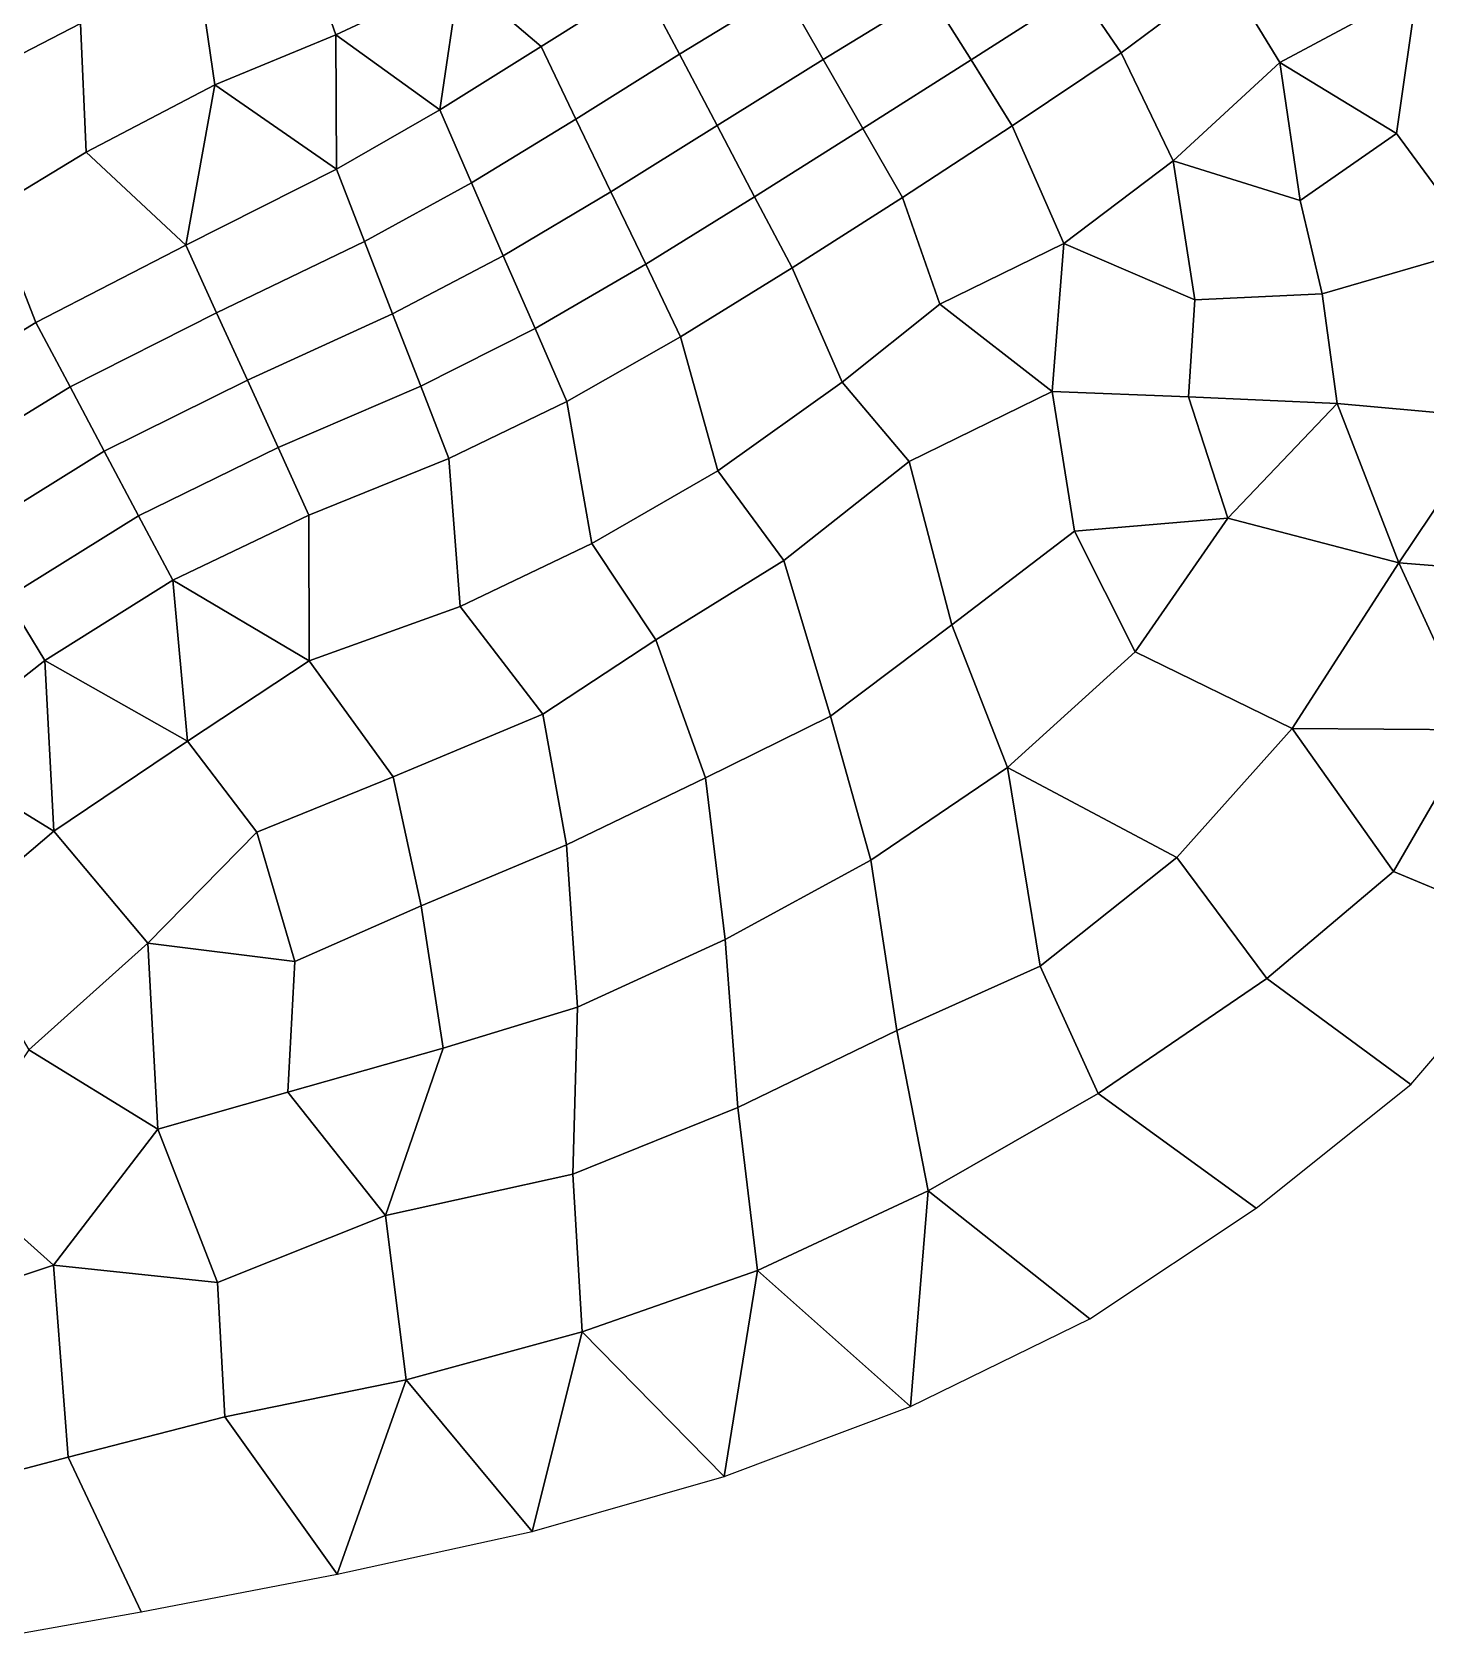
# Model space of a CAD drawing. Extents: x 391089 to 406232, y 6461839 to 6471033.
# Drawn here: x 402760 to 402934.4, y 6469396.5 to 6469598.6 of the extents above; entities that cross this region are included whole.
import ezdxf

# ---------------------------------------------------------------- set-up
doc = ezdxf.new("R2010")
doc.units = 0
for name, color, linetype in [('MESH_BOUND', 25, 'CONTINUOUS'), ('MESH_ELEMS', 18, 'CONTINUOUS'), ('MESH_NODES', 18, 'CONTINUOUS')]:
    doc.layers.add(name, color=color, linetype=linetype)

msp = doc.modelspace()

# ---------------------------------------------------------------- linework, layer by layer
at = {"layer": 'MESH_BOUND', "color": 25}
for points in [[(402932.506, 6469466.92, 1.793), (402948.782, 6469485.88, 2.135)], [(402913.147, 6469451.41, 1.768), (402932.506, 6469466.92, 1.793)], [(402892.341, 6469437.59, 1.773), (402913.147, 6469451.41, 1.768)], [(402869.879, 6469426.63, 1.687), (402892.341, 6469437.59, 1.773)], [(402846.562, 6469417.84, 1.824), (402869.879, 6469426.63, 1.687)], [(402822.552, 6469410.96, 1.644), (402846.562, 6469417.84, 1.824)], [(402798.133, 6469405.63, 2.028), (402822.552, 6469410.96, 1.644)], [(402773.596, 6469400.91, 2.013), (402798.133, 6469405.63, 2.028)], [(402748.987, 6469396.55, 2.063), (402773.596, 6469400.91, 2.013)]]:
    msp.add_polyline3d(points, dxfattribs=at)
at = {"layer": 'MESH_ELEMS', "color": 178}
for points in [[(402793.636, 6469610.69, 1.806), (402797.982, 6469598.27, 1.87), (402813.458, 6469605.53, 1.724), (402806.996, 6469617.41, 1.6)], [(402909.38, 6469605.8, 1.111), (402916.128, 6469594.78, 1.459), (402933.303, 6469604.03, 1.382), (402922.09, 6469616.16, 1.186)], [(402943.549, 6469614.83, 1.321), (402933.303, 6469604.03, 1.382), (402952.479, 6469591.55, 1.278), (402960.368, 6469606.81, 1.258)], [(402752.786, 6469609.8, 1.805), (402751.547, 6469592.21, 2.002), (402765.999, 6469599.66, 1.92), (402765.402, 6469613.16, 1.818)], [(402823.645, 6469596.78, 1.45), (402836.278, 6469604.73, 1.331), (402826.338, 6469613.57, 1.654), (402813.458, 6469605.53, 1.724)], [(402849.057, 6469612.44, 1.34), (402836.278, 6469604.73, 1.331), (402840.976, 6469595.82, -0.1), (402854.015, 6469603.81, -0.1)], [(402903.889, 6469613.22, -0.1), (402890.947, 6469603.78, 0.333), (402896.249, 6469595.99, 0.952), (402909.38, 6469605.8, 1.111)], [(402793.636, 6469610.69, 1.806), (402780.591, 6469607.17, 1.767), (402782.831, 6469591.99, 1.706), (402797.982, 6469598.27, 1.87)], [(402867.187, 6469611.57, -0.1), (402854.015, 6469603.81, -0.1), (402858.974, 6469595.17, -0.1), (402872.328, 6469603.34, -0.1)], [(402885.644, 6469611.57, -0.1), (402872.328, 6469603.34, -0.1), (402877.469, 6469595.11, 0.546), (402890.947, 6469603.78, 0.333)], [(402782.831, 6469591.99, 1.706), (402780.591, 6469607.17, 1.767), (402765.999, 6469599.66, 1.92), (402766.717, 6469583.59, 2.162)], [(402813.458, 6469605.53, 1.724), (402797.982, 6469598.27, 1.87), (402810.987, 6469588.88, 1.616), (402813.458, 6469605.53, 1.724)], [(402813.458, 6469605.53, 1.724), (402810.987, 6469588.88, 1.616), (402823.645, 6469596.78, 1.45), (402813.458, 6469605.53, 1.724)], [(402836.278, 6469604.73, 1.331), (402823.645, 6469596.78, 1.45), (402828.011, 6469587.71, -0.1), (402840.976, 6469595.82, -0.1)], [(402916.128, 6469594.78, 1.459), (402909.38, 6469605.8, 1.111), (402896.249, 6469595.99, 0.952), (402902.777, 6469582.51, 1.208)], [(402854.015, 6469603.81, -0.1), (402840.976, 6469595.82, -0.1), (402845.675, 6469586.9, -0.1), (402858.974, 6469595.17, -0.1)], [(402872.328, 6469603.34, -0.1), (402858.974, 6469595.17, -0.1), (402863.932, 6469586.54, 0.607), (402877.469, 6469595.11, 0.546)], [(402890.947, 6469603.78, 0.333), (402877.469, 6469595.11, 0.546), (402882.61, 6469586.88, 0.975), (402896.249, 6469595.99, 0.952)], [(402916.128, 6469594.78, 1.459), (402930.705, 6469585.92, 1.376), (402933.303, 6469604.03, 1.382), (402916.128, 6469594.78, 1.459)], [(402952.479, 6469591.55, 1.278), (402933.303, 6469604.03, 1.382), (402930.705, 6469585.92, 1.376), (402941.211, 6469571.59, 1.321)], [(402751.547, 6469592.21, 2.002), (402754.888, 6469576.38, 2.136), (402766.717, 6469583.59, 2.162), (402765.999, 6469599.66, 1.92)], [(402797.982, 6469598.27, 1.87), (402782.831, 6469591.99, 1.706), (402798.052, 6469581.43, 1.65), (402797.982, 6469598.27, 1.87)], [(402810.987, 6469588.88, 1.616), (402797.982, 6469598.27, 1.87), (402798.052, 6469581.43, 1.65), (402810.987, 6469588.88, 1.616)], [(402823.645, 6469596.78, 1.45), (402810.987, 6469588.88, 1.616), (402814.957, 6469579.75, -0.1), (402828.011, 6469587.71, -0.1)], [(402840.976, 6469595.82, -0.1), (402828.011, 6469587.71, -0.1), (402832.377, 6469578.63, -0.1), (402845.675, 6469586.9, -0.1)], [(402858.974, 6469595.17, -0.1), (402845.675, 6469586.9, -0.1), (402850.374, 6469577.99, 0.462), (402863.932, 6469586.54, 0.607)], [(402877.469, 6469595.11, 0.546), (402863.932, 6469586.54, 0.607), (402868.89, 6469577.9, 1.077), (402882.61, 6469586.88, 0.975)], [(402882.61, 6469586.88, 0.975), (402889.063, 6469572.14, 0.826), (402902.777, 6469582.51, 1.208), (402896.249, 6469595.99, 0.952)], [(402918.659, 6469577.51, 1.259), (402916.128, 6469594.78, 1.459), (402902.777, 6469582.51, 1.208), (402918.659, 6469577.51, 1.259)], [(402916.128, 6469594.78, 1.459), (402918.659, 6469577.51, 1.259), (402930.705, 6469585.92, 1.376), (402916.128, 6469594.78, 1.459)], [(402766.717, 6469583.59, 2.162), (402779.198, 6469571.92, 1.907), (402782.831, 6469591.99, 1.706), (402766.717, 6469583.59, 2.162)], [(402782.831, 6469591.99, 1.706), (402779.198, 6469571.92, 1.907), (402798.052, 6469581.43, 1.65), (402782.831, 6469591.99, 1.706)], [(402810.987, 6469588.88, 1.616), (402798.052, 6469581.43, 1.65), (402801.564, 6469572.38, -0.1), (402814.957, 6469579.75, -0.1)], [(402828.011, 6469587.71, -0.1), (402814.957, 6469579.75, -0.1), (402818.928, 6469570.62, -0.1), (402832.377, 6469578.63, -0.1)], [(402845.675, 6469586.9, -0.1), (402832.377, 6469578.63, -0.1), (402836.743, 6469569.56, 0.604), (402850.374, 6469577.99, 0.462)], [(402863.932, 6469586.54, 0.607), (402850.374, 6469577.99, 0.462), (402855.072, 6469569.08, 1.371), (402868.89, 6469577.9, 1.077)], [(402868.89, 6469577.9, 1.077), (402873.58, 6469564.54, 0.861), (402889.063, 6469572.14, 0.826), (402882.61, 6469586.88, 0.975)], [(402918.659, 6469577.51, 1.259), (402921.426, 6469565.85, 1.171), (402941.211, 6469571.59, 1.321), (402930.705, 6469585.92, 1.376)], [(402760.415, 6469562.27, 2.245), (402779.198, 6469571.92, 1.907), (402766.717, 6469583.59, 2.162), (402754.888, 6469576.38, 2.136)], [(402902.777, 6469582.51, 1.208), (402889.063, 6469572.14, 0.826), (402905.462, 6469565.1, 1.235), (402902.777, 6469582.51, 1.208)], [(402918.659, 6469577.51, 1.259), (402902.777, 6469582.51, 1.208), (402905.462, 6469565.1, 1.235), (402921.426, 6469565.85, 1.171)], [(402801.564, 6469572.38, -0.1), (402798.052, 6469581.43, 1.65), (402779.198, 6469571.92, 1.907), (402783.043, 6469563.48, 0.744)], [(402814.957, 6469579.75, -0.1), (402801.564, 6469572.38, -0.1), (402805.076, 6469563.34, -0.1), (402818.928, 6469570.62, -0.1)], [(402832.377, 6469578.63, -0.1), (402818.928, 6469570.62, -0.1), (402822.899, 6469561.5, 0.444), (402836.743, 6469569.56, 0.604)], [(402850.374, 6469577.99, 0.462), (402836.743, 6469569.56, 0.604), (402841.11, 6469560.48, 0.999), (402855.072, 6469569.08, 1.371)], [(402873.58, 6469564.54, 0.861), (402868.89, 6469577.9, 1.077), (402855.072, 6469569.08, 1.371), (402861.337, 6469554.79, 0.934)], [(402760.415, 6469562.27, 2.245), (402754.888, 6469576.38, 2.136), (402741.121, 6469570.83, 2.226), (402742.412, 6469551.26, 2.306)], [(402783.043, 6469563.48, 0.744), (402779.198, 6469571.92, 1.907), (402760.415, 6469562.27, 2.245), (402764.702, 6469554.21, 1.536)], [(402805.076, 6469563.34, -0.1), (402801.564, 6469572.38, -0.1), (402783.043, 6469563.48, 0.744), (402786.888, 6469555.04, -0.1)], [(402889.063, 6469572.14, 0.826), (402873.58, 6469564.54, 0.861), (402887.639, 6469553.62, 1.282), (402889.063, 6469572.14, 0.826)], [(402905.462, 6469565.1, 1.235), (402889.063, 6469572.14, 0.826), (402887.639, 6469553.62, 1.282), (402904.701, 6469552.95, 1.281)], [(402818.928, 6469570.62, -0.1), (402805.076, 6469563.34, -0.1), (402808.587, 6469554.29, 0.734), (402822.899, 6469561.5, 0.444)], [(402923.28, 6469552.11, 1.285), (402943.201, 6469550.33, 2.005), (402941.211, 6469571.59, 1.321), (402921.426, 6469565.85, 1.171)], [(402836.743, 6469569.56, 0.604), (402822.899, 6469561.5, 0.444), (402826.87, 6469552.37, 1.201), (402841.11, 6469560.48, 0.999)], [(402861.337, 6469554.79, 0.934), (402855.072, 6469569.08, 1.371), (402841.11, 6469560.48, 0.999), (402845.784, 6469543.71, 1.098)], [(402921.426, 6469565.85, 1.171), (402905.462, 6469565.1, 1.235), (402904.701, 6469552.95, 1.281), (402923.28, 6469552.11, 1.285)], [(402869.727, 6469544.85, 0.994), (402887.639, 6469553.62, 1.282), (402873.58, 6469564.54, 0.861), (402861.337, 6469554.79, 0.934)], [(402764.702, 6469554.21, 1.536), (402760.415, 6469562.27, 2.245), (402742.412, 6469551.26, 2.306), (402747.198, 6469543.44, -0.1)], [(402786.888, 6469555.04, -0.1), (402783.043, 6469563.48, 0.744), (402764.702, 6469554.21, 1.536), (402768.988, 6469546.15, -0.1)], [(402808.587, 6469554.29, 0.734), (402805.076, 6469563.34, -0.1), (402786.888, 6469555.04, -0.1), (402790.733, 6469546.6, 0.814)], [(402822.899, 6469561.5, 0.444), (402808.587, 6469554.29, 0.734), (402812.099, 6469545.25, 1.37), (402826.87, 6469552.37, 1.201)], [(402845.784, 6469543.71, 1.098), (402841.11, 6469560.48, 0.999), (402826.87, 6469552.37, 1.201), (402830, 6469534.6, 1.085)], [(402768.988, 6469546.15, -0.1), (402764.702, 6469554.21, 1.536), (402747.198, 6469543.44, -0.1), (402751.983, 6469535.62, -0.1)], [(402790.733, 6469546.6, 0.814), (402786.888, 6469555.04, -0.1), (402768.988, 6469546.15, -0.1), (402773.274, 6469538.08, 0.897)], [(402812.099, 6469545.25, 1.37), (402808.587, 6469554.29, 0.734), (402790.733, 6469546.6, 0.814), (402794.578, 6469538.15, 1.346)], [(402854.041, 6469532.46, 1.183), (402869.727, 6469544.85, 0.994), (402861.337, 6469554.79, 0.934), (402845.784, 6469543.71, 1.098)], [(402830, 6469534.6, 1.085), (402826.87, 6469552.37, 1.201), (402812.099, 6469545.25, 1.37), (402813.543, 6469526.74, 1.194)], [(402869.727, 6469544.85, 0.994), (402875.075, 6469524.41, 1.19), (402890.416, 6469536.13, 1.393), (402887.639, 6469553.62, 1.282)], [(402904.701, 6469552.95, 1.281), (402887.639, 6469553.62, 1.282), (402890.416, 6469536.13, 1.393), (402909.601, 6469537.79, 1.457)], [(402904.701, 6469552.95, 1.281), (402909.601, 6469537.79, 1.457), (402923.28, 6469552.11, 1.285), (402904.701, 6469552.95, 1.281)], [(402931.018, 6469532.2, 1.933), (402923.28, 6469552.11, 1.285), (402909.601, 6469537.79, 1.457), (402931.018, 6469532.2, 1.933)], [(402931.018, 6469532.2, 1.933), (402943.201, 6469550.33, 2.005), (402923.28, 6469552.11, 1.285), (402931.018, 6469532.2, 1.933)], [(402943.201, 6469550.33, 2.005), (402931.018, 6469532.2, 1.933), (402954.647, 6469530.29, 2.299), (402943.201, 6469550.33, 2.005)], [(402773.274, 6469538.08, 0.897), (402768.988, 6469546.15, -0.1), (402751.983, 6469535.62, -0.1), (402756.769, 6469527.8, 0.475)], [(402794.578, 6469538.15, 1.346), (402790.733, 6469546.6, 0.814), (402773.274, 6469538.08, 0.897), (402777.561, 6469530.02, 1.537)], [(402794.578, 6469538.15, 1.346), (402794.626, 6469519.93, 1.394), (402813.543, 6469526.74, 1.194), (402812.099, 6469545.25, 1.37)], [(402838.004, 6469522.56, 1.165), (402854.041, 6469532.46, 1.183), (402845.784, 6469543.71, 1.098), (402830, 6469534.6, 1.085)], [(402875.075, 6469524.41, 1.19), (402869.727, 6469544.85, 0.994), (402854.041, 6469532.46, 1.183), (402859.884, 6469513, 1.198)], [(402777.561, 6469530.02, 1.537), (402773.274, 6469538.08, 0.897), (402756.769, 6469527.8, 0.475), (402761.554, 6469519.98, 1.337)], [(402794.578, 6469538.15, 1.346), (402777.561, 6469530.02, 1.537), (402794.626, 6469519.93, 1.394), (402794.578, 6469538.15, 1.346)], [(402909.601, 6469537.79, 1.457), (402890.416, 6469536.13, 1.393), (402897.992, 6469521.05, 1.397), (402909.601, 6469537.79, 1.457)], [(402917.654, 6469511.46, 1.781), (402931.018, 6469532.2, 1.933), (402909.601, 6469537.79, 1.457), (402897.992, 6469521.05, 1.397)], [(402897.992, 6469521.05, 1.397), (402890.416, 6469536.13, 1.393), (402875.075, 6469524.41, 1.19), (402882.013, 6469506.58, 1.385)], [(402823.885, 6469513.25, 0.959), (402838.004, 6469522.56, 1.165), (402830, 6469534.6, 1.085), (402813.543, 6469526.74, 1.194)], [(402838.004, 6469522.56, 1.165), (402844.229, 6469505.28, 1.09), (402859.884, 6469513, 1.198), (402854.041, 6469532.46, 1.183)], [(402940.621, 6469511.27, 2.239), (402931.018, 6469532.2, 1.933), (402917.654, 6469511.46, 1.781), (402940.621, 6469511.27, 2.239)], [(402954.647, 6469530.29, 2.299), (402931.018, 6469532.2, 1.933), (402940.621, 6469511.27, 2.239), (402954.647, 6469530.29, 2.299)], [(402761.554, 6469519.98, 1.337), (402779.413, 6469509.88, 1.347), (402777.561, 6469530.02, 1.537), (402761.554, 6469519.98, 1.337)], [(402777.561, 6469530.02, 1.537), (402779.413, 6469509.88, 1.347), (402794.626, 6469519.93, 1.394), (402777.561, 6469530.02, 1.537)], [(402761.554, 6469519.98, 1.337), (402756.769, 6469527.8, 0.475), (402741.758, 6469515.58, 0.295), (402746.78, 6469508.35, 0.96)], [(402805.14, 6469505.42, 1.178), (402823.885, 6469513.25, 0.959), (402813.543, 6469526.74, 1.194), (402794.626, 6469519.93, 1.394)], [(402882.013, 6469506.58, 1.385), (402875.075, 6469524.41, 1.19), (402859.884, 6469513, 1.198), (402864.912, 6469494.96, 1.358)], [(402844.229, 6469505.28, 1.09), (402838.004, 6469522.56, 1.165), (402823.885, 6469513.25, 0.959), (402826.849, 6469496.88, 1.103)], [(402762.655, 6469498.61, 0.846), (402761.554, 6469519.98, 1.337), (402746.78, 6469508.35, 0.96), (402762.655, 6469498.61, 0.846)], [(402779.413, 6469509.88, 1.347), (402761.554, 6469519.98, 1.337), (402762.655, 6469498.61, 0.846), (402779.413, 6469509.88, 1.347)], [(402794.626, 6469519.93, 1.394), (402779.413, 6469509.88, 1.347), (402788.069, 6469498.5, 1.074), (402805.14, 6469505.42, 1.178)], [(402903.222, 6469495.3, 1.683), (402917.654, 6469511.46, 1.781), (402897.992, 6469521.05, 1.397), (402882.013, 6469506.58, 1.385)], [(402805.14, 6469505.42, 1.178), (402808.627, 6469489.25, 1.411), (402826.849, 6469496.88, 1.103), (402823.885, 6469513.25, 0.959)], [(402844.229, 6469505.28, 1.09), (402846.679, 6469485.05, 1.519), (402864.912, 6469494.96, 1.358), (402859.884, 6469513, 1.198)], [(402903.222, 6469495.3, 1.683), (402914.496, 6469480.17, 1.382), (402930.329, 6469493.56, 1.876), (402917.654, 6469511.46, 1.781)], [(402930.329, 6469493.56, 1.876), (402940.621, 6469511.27, 2.239), (402917.654, 6469511.46, 1.781), (402930.329, 6469493.56, 1.876)], [(402948.782, 6469485.88, 2.135), (402963.007, 6469506.38, 2.367), (402940.621, 6469511.27, 2.239), (402930.329, 6469493.56, 1.876)], [(402774.453, 6469484.57, 1.32), (402788.069, 6469498.5, 1.074), (402779.413, 6469509.88, 1.347), (402762.655, 6469498.61, 0.846)], [(402749.866, 6469487.73, 0.831), (402762.655, 6469498.61, 0.846), (402746.78, 6469508.35, 0.96), (402734.698, 6469493.81, 0.682)], [(402788.069, 6469498.5, 1.074), (402792.849, 6469482.3, 1.479), (402808.627, 6469489.25, 1.411), (402805.14, 6469505.42, 1.178)], [(402826.849, 6469496.88, 1.103), (402828.214, 6469476.58, 1.588), (402846.679, 6469485.05, 1.519), (402844.229, 6469505.28, 1.09)], [(402886.134, 6469481.73, 1.561), (402882.013, 6469506.58, 1.385), (402864.912, 6469494.96, 1.358), (402868.164, 6469473.65, 1.467)], [(402886.134, 6469481.73, 1.561), (402903.222, 6469495.3, 1.683), (402882.013, 6469506.58, 1.385), (402886.134, 6469481.73, 1.561)], [(402749.866, 6469487.73, 0.831), (402759.53, 6469471.23, 1.269), (402774.453, 6469484.57, 1.32), (402762.655, 6469498.61, 0.846)], [(402788.069, 6469498.5, 1.074), (402774.453, 6469484.57, 1.32), (402792.849, 6469482.3, 1.479), (402788.069, 6469498.5, 1.074)], [(402808.627, 6469489.25, 1.411), (402811.416, 6469471.45, 1.784), (402828.214, 6469476.58, 1.588), (402826.849, 6469496.88, 1.103)], [(402886.134, 6469481.73, 1.561), (402893.36, 6469465.77, 1.558), (402914.496, 6469480.17, 1.382), (402903.222, 6469495.3, 1.683)], [(402868.164, 6469473.65, 1.467), (402864.912, 6469494.96, 1.358), (402846.679, 6469485.05, 1.519), (402848.267, 6469464.04, 1.447)], [(402932.506, 6469466.92, 1.793), (402948.782, 6469485.88, 2.135), (402930.329, 6469493.56, 1.876), (402914.496, 6469480.17, 1.382)], [(402792.849, 6469482.3, 1.479), (402791.94, 6469465.94, 1.645), (402811.416, 6469471.45, 1.784), (402808.627, 6469489.25, 1.411)], [(402848.267, 6469464.04, 1.447), (402846.679, 6469485.05, 1.519), (402828.214, 6469476.58, 1.588), (402827.625, 6469455.67, 1.41)], [(402759.53, 6469471.23, 1.269), (402775.682, 6469461.31, 1.486), (402774.453, 6469484.57, 1.32), (402759.53, 6469471.23, 1.269)], [(402775.682, 6469461.31, 1.486), (402791.94, 6469465.94, 1.645), (402792.849, 6469482.3, 1.479), (402774.453, 6469484.57, 1.32)], [(402868.164, 6469473.65, 1.467), (402872.11, 6469453.6, 1.435), (402893.36, 6469465.77, 1.558), (402886.134, 6469481.73, 1.561)], [(402913.147, 6469451.41, 1.768), (402932.506, 6469466.92, 1.793), (402914.496, 6469480.17, 1.382), (402893.36, 6469465.77, 1.558)], [(402827.625, 6469455.67, 1.41), (402828.214, 6469476.58, 1.588), (402811.416, 6469471.45, 1.784), (402804.187, 6469450.49, 1.329)], [(402848.267, 6469464.04, 1.447), (402850.724, 6469443.62, 1.369), (402872.11, 6469453.6, 1.435), (402868.164, 6469473.65, 1.467)], [(402749.329, 6469456.19, 1.568), (402762.634, 6469444.28, 1.208), (402775.682, 6469461.31, 1.486), (402759.53, 6469471.23, 1.269)], [(402791.94, 6469465.94, 1.645), (402804.187, 6469450.49, 1.329), (402811.416, 6469471.45, 1.784), (402791.94, 6469465.94, 1.645)], [(402791.94, 6469465.94, 1.645), (402775.682, 6469461.31, 1.486), (402783.142, 6469442.13, 1.051), (402804.187, 6469450.49, 1.329)], [(402893.36, 6469465.77, 1.558), (402872.11, 6469453.6, 1.435), (402892.341, 6469437.59, 1.773), (402913.147, 6469451.41, 1.768)], [(402827.625, 6469455.67, 1.41), (402828.797, 6469435.95, 1.297), (402850.724, 6469443.62, 1.369), (402848.267, 6469464.04, 1.447)], [(402775.682, 6469461.31, 1.486), (402762.634, 6469444.28, 1.208), (402783.142, 6469442.13, 1.051), (402775.682, 6469461.31, 1.486)], [(402739.787, 6469436.72, 1.433), (402762.634, 6469444.28, 1.208), (402749.329, 6469456.19, 1.568), (402739.787, 6469436.72, 1.433)], [(402804.187, 6469450.49, 1.329), (402806.753, 6469429.95, 1.335), (402828.797, 6469435.95, 1.297), (402827.625, 6469455.67, 1.41)], [(402850.724, 6469443.62, 1.369), (402869.879, 6469426.63, 1.687), (402872.11, 6469453.6, 1.435), (402850.724, 6469443.62, 1.369)], [(402892.341, 6469437.59, 1.773), (402872.11, 6469453.6, 1.435), (402869.879, 6469426.63, 1.687), (402892.341, 6469437.59, 1.773)], [(402806.753, 6469429.95, 1.335), (402804.187, 6469450.49, 1.329), (402783.142, 6469442.13, 1.051), (402784.068, 6469425.32, 1.582)], [(402764.477, 6469420.29, 1.885), (402762.634, 6469444.28, 1.208), (402739.787, 6469436.72, 1.433), (402741.349, 6469414.19, 1.745)], [(402784.068, 6469425.32, 1.582), (402783.142, 6469442.13, 1.051), (402762.634, 6469444.28, 1.208), (402764.477, 6469420.29, 1.885)], [(402850.724, 6469443.62, 1.369), (402828.797, 6469435.95, 1.297), (402846.562, 6469417.84, 1.824), (402850.724, 6469443.62, 1.369)], [(402846.562, 6469417.84, 1.824), (402869.879, 6469426.63, 1.687), (402850.724, 6469443.62, 1.369), (402846.562, 6469417.84, 1.824)], [(402806.753, 6469429.95, 1.335), (402822.552, 6469410.96, 1.644), (402828.797, 6469435.95, 1.297), (402806.753, 6469429.95, 1.335)], [(402828.797, 6469435.95, 1.297), (402822.552, 6469410.96, 1.644), (402846.562, 6469417.84, 1.824), (402828.797, 6469435.95, 1.297)], [(402784.068, 6469425.32, 1.582), (402798.133, 6469405.63, 2.028), (402806.753, 6469429.95, 1.335), (402784.068, 6469425.32, 1.582)], [(402822.552, 6469410.96, 1.644), (402806.753, 6469429.95, 1.335), (402798.133, 6469405.63, 2.028), (402822.552, 6469410.96, 1.644)], [(402773.596, 6469400.91, 2.013), (402798.133, 6469405.63, 2.028), (402784.068, 6469425.32, 1.582), (402764.477, 6469420.29, 1.885)], [(402764.477, 6469420.29, 1.885), (402741.349, 6469414.19, 1.745), (402748.987, 6469396.55, 2.063), (402773.596, 6469400.91, 2.013)]]:
    msp.add_3dface(points, dxfattribs=at)
at = {"layer": 'MESH_NODES', "color": 18}
for p in [(402797.982, 6469598.27, 1.87), (402823.645, 6469596.78, 1.45), (402840.976, 6469595.82, -0.1), (402858.974, 6469595.17, -0.1), (402877.469, 6469595.11, 0.546), (402896.249, 6469595.99, 0.952), (402916.128, 6469594.78, 1.459), (402782.831, 6469591.99, 1.706), (402810.987, 6469588.88, 1.616), (402828.011, 6469587.71, -0.1), (402845.675, 6469586.9, -0.1), (402863.932, 6469586.54, 0.607), (402882.61, 6469586.88, 0.975), (402930.705, 6469585.92, 1.376), (402766.717, 6469583.59, 2.162), (402902.777, 6469582.51, 1.208), (402798.052, 6469581.43, 1.65), (402814.957, 6469579.75, -0.1), (402832.377, 6469578.63, -0.1), (402850.374, 6469577.99, 0.462), (402868.89, 6469577.9, 1.077), (402918.659, 6469577.51, 1.259), (402779.198, 6469571.92, 1.907), (402801.564, 6469572.38, -0.1), (402889.063, 6469572.14, 0.826), (402818.928, 6469570.62, -0.1), (402836.743, 6469569.56, 0.604), (402855.072, 6469569.08, 1.371), (402921.426, 6469565.85, 1.171), (402873.58, 6469564.54, 0.861), (402905.462, 6469565.1, 1.235), (402760.415, 6469562.27, 2.245), (402783.043, 6469563.48, 0.744), (402805.076, 6469563.34, -0.1), (402822.899, 6469561.5, 0.444), (402841.11, 6469560.48, 0.999), (402764.702, 6469554.21, 1.536), (402786.888, 6469555.04, -0.1), (402808.587, 6469554.29, 0.734), (402861.337, 6469554.79, 0.934), (402826.87, 6469552.37, 1.201), (402887.639, 6469553.62, 1.282), (402904.701, 6469552.95, 1.281), (402923.28, 6469552.11, 1.285), (402768.988, 6469546.15, -0.1), (402790.733, 6469546.6, 0.814), (402812.099, 6469545.25, 1.37), (402845.784, 6469543.71, 1.098), (402869.727, 6469544.85, 0.994), (402773.274, 6469538.08, 0.897), (402794.578, 6469538.15, 1.346), (402909.601, 6469537.79, 1.457), (402890.416, 6469536.13, 1.393), (402830, 6469534.6, 1.085), (402854.041, 6469532.46, 1.183), (402931.018, 6469532.2, 1.933), (402777.561, 6469530.02, 1.537), (402813.543, 6469526.74, 1.194), (402875.075, 6469524.41, 1.19), (402838.004, 6469522.56, 1.165), (402761.554, 6469519.98, 1.337), (402794.626, 6469519.93, 1.394), (402897.992, 6469521.05, 1.397), (402823.885, 6469513.25, 0.959), (402859.884, 6469513, 1.198), (402917.654, 6469511.46, 1.781), (402779.413, 6469509.88, 1.347), (402805.14, 6469505.42, 1.178), (402844.229, 6469505.28, 1.09), (402882.013, 6469506.58, 1.385), (402762.655, 6469498.61, 0.846), (402788.069, 6469498.5, 1.074), (402826.849, 6469496.88, 1.103), (402903.222, 6469495.3, 1.683), (402864.912, 6469494.96, 1.358), (402930.329, 6469493.56, 1.876), (402808.627, 6469489.25, 1.411), (402846.679, 6469485.05, 1.519), (402774.453, 6469484.57, 1.32), (402792.849, 6469482.3, 1.479), (402886.134, 6469481.73, 1.561), (402914.496, 6469480.17, 1.382), (402828.214, 6469476.58, 1.588), (402868.164, 6469473.65, 1.467), (402811.416, 6469471.45, 1.784), (402932.506, 6469466.92, 1.793), (402791.94, 6469465.94, 1.645), (402893.36, 6469465.77, 1.558), (402848.267, 6469464.04, 1.447), (402775.682, 6469461.31, 1.486), (402827.625, 6469455.67, 1.41), (402872.11, 6469453.6, 1.435), (402913.147, 6469451.41, 1.768), (402804.187, 6469450.49, 1.329), (402762.634, 6469444.28, 1.208), (402850.724, 6469443.62, 1.369), (402783.142, 6469442.13, 1.051), (402892.341, 6469437.59, 1.773), (402828.797, 6469435.95, 1.297), (402806.753, 6469429.95, 1.335), (402869.879, 6469426.63, 1.687), (402784.068, 6469425.32, 1.582), (402764.477, 6469420.29, 1.885), (402846.562, 6469417.84, 1.824), (402822.552, 6469410.96, 1.644), (402798.133, 6469405.63, 2.028), (402773.596, 6469400.91, 2.013)]:
    msp.add_point(p, dxfattribs=at)

doc.saveas('drawing.dxf')
